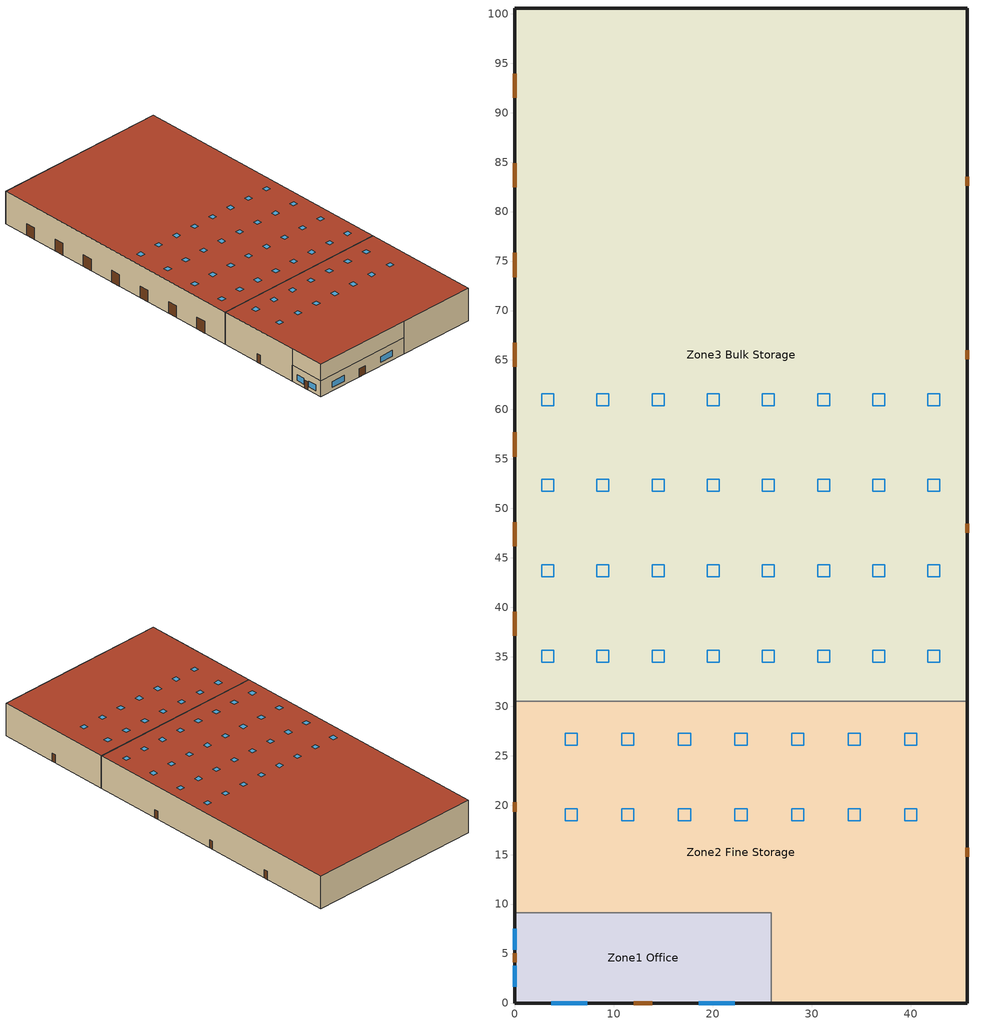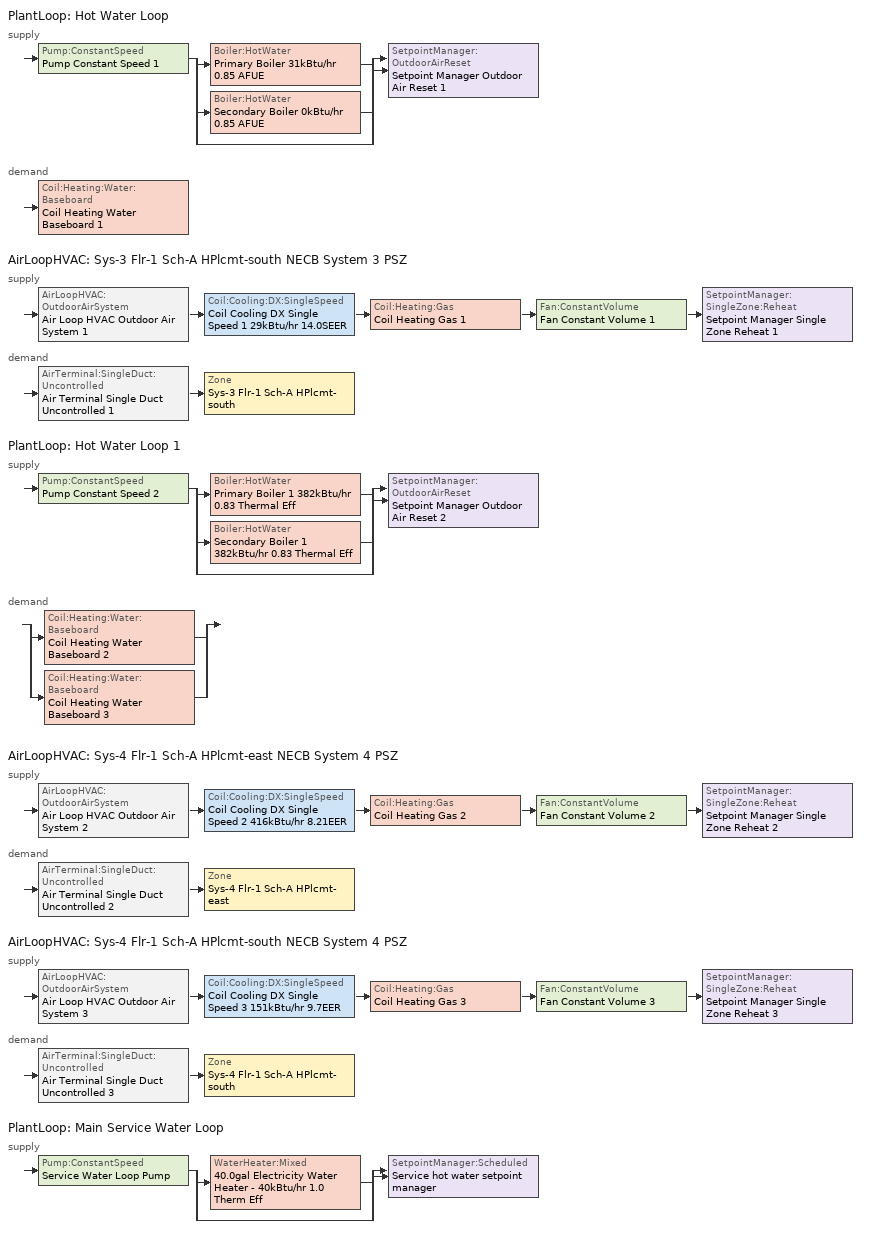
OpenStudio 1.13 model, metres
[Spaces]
Zone3 Bulk Storage
 floor ground: 45.72,100.58 45.72,30.48 0,30.48 0,100.58 z0
 wall outside: 45.72,30.48 45.72,100.58 0,100.58 0,30.48 z0:8.53
 wall to Zone2 Fine Storage: 45.72,30.48 0,30.48 z0:8.53
 door: 0,75.82 0,73.38 / 0,39.55 0,37.11 / 0,84.88 0,82.44 / 0,66.75 0,64.31 / 0,48.61 0,46.17 / 0,93.95 0,91.51 / 0,57.68 0,55.24 z0:3.05; 45.72,47.55 45.72,48.46 / 45.72,65.07 45.72,65.99 / 45.72,82.6 45.72,83.51 z0:2.13
 roof outside: 45.72,30.48 45.72,100.58 0,100.58 0,30.48 z8.53
 skylight: 37.4,51.71 37.4,52.93 36.18,52.93 36.18,51.71 z8.53; 9.51,51.71 9.51,52.93 8.29,52.93 8.29,51.71 z8.53; 42.97,60.35 42.97,61.57 41.76,61.57 41.76,60.35 z8.53; 20.66,34.44 20.66,35.66 19.44,35.66 19.44,34.44 z8.53; 42.97,43.08 42.97,44.3 41.76,44.3 41.76,43.08 z8.53; 26.24,51.71 26.24,52.93 25.02,52.93 25.02,51.71 z8.53; 20.66,43.08 20.66,44.3 19.44,44.3 19.44,43.08 z8.53; 31.82,34.44 31.82,35.66 30.6,35.66 30.6,34.44 z8.53; 31.82,60.35 31.82,61.57 30.6,61.57 30.6,60.35 z8.53; 26.24,34.44 26.24,35.66 25.02,35.66 25.02,34.44 z8.53; 15.09,34.44 15.09,35.66 13.87,35.66 13.87,34.44 z8.53; 9.51,34.44 9.51,35.66 8.29,35.66 8.29,34.44 z8.53; 37.4,34.44 37.4,35.66 36.18,35.66 36.18,34.44 z8.53; 15.09,51.71 15.09,52.93 13.87,52.93 13.87,51.71 z8.53; 31.82,43.08 31.82,44.3 30.6,44.3 30.6,43.08 z8.53; 37.4,60.35 37.4,61.57 36.18,61.57 36.18,60.35 z8.53; 42.97,51.71 42.97,52.93 41.76,52.93 41.76,51.71 z8.53; 42.97,34.44 42.97,35.66 41.76,35.66 41.76,34.44 z8.53; 20.66,60.35 20.66,61.57 19.44,61.57 19.44,60.35 z8.53; 26.24,43.08 26.24,44.3 25.02,44.3 25.02,43.08 z8.53; 3.93,51.71 3.93,52.93 2.71,52.93 2.71,51.71 z8.53; 9.51,43.08 9.51,44.3 8.29,44.3 8.29,43.08 z8.53; 9.51,60.35 9.51,61.57 8.29,61.57 8.29,60.35 z8.53; 3.93,43.08 3.93,44.3 2.71,44.3 2.71,43.08 z8.53; 3.93,34.44 3.93,35.66 2.71,35.66 2.71,34.44 z8.53; 20.66,51.71 20.66,52.93 19.44,52.93 19.44,51.71 z8.53; 15.09,43.08 15.09,44.3 13.87,44.3 13.87,43.08 z8.53; 37.4,43.08 37.4,44.3 36.18,44.3 36.18,43.08 z8.53; 31.82,51.71 31.82,52.93 30.6,52.93 30.6,51.71 z8.53; 3.93,60.35 3.93,61.57 2.71,61.57 2.71,60.35 z8.53; 15.09,60.35 15.09,61.57 13.87,61.57 13.87,60.35 z8.53; 26.24,60.35 26.24,61.57 25.02,61.57 25.02,60.35 z8.53
Zone2 Fine Storage
 floor to Zone1 Office: 0,0 0,9.14 25.91,9.14 25.91,0 z4.27
 floor ground: 45.72,30.48 45.72,0 25.91,0 25.91,9.14 0,9.14 0,30.48 z0
 wall outside: 0,30.48 0,9.14 / 25.91,0 45.72,0 45.72,30.48 z0:8.53; 0,9.14 0,0 25.91,0 z4.27:8.53
 wall to Zone1 Office: 0,9.14 25.91,9.14 25.91,0 z0:4.27
 door: 0,20.27 0,19.35 / 45.72,14.78 45.72,15.7 z0:2.13
 roof outside: 45.72,0 45.72,30.48 0,30.48 0,0 z8.53
 skylight: 40.61,26.06 40.61,27.28 39.4,27.28 39.4,26.06 z8.53; 17.75,26.06 17.75,27.28 16.54,27.28 16.54,26.06 z8.53; 17.75,18.44 17.75,19.66 16.54,19.66 16.54,18.44 z8.53; 40.61,18.44 40.61,19.66 39.4,19.66 39.4,18.44 z8.53; 6.32,26.06 6.32,27.28 5.11,27.28 5.11,26.06 z8.53; 12.04,26.06 12.04,27.28 10.82,27.28 10.82,26.06 z8.53; 23.47,18.44 23.47,19.66 22.25,19.66 22.25,18.44 z8.53; 6.32,18.44 6.32,19.66 5.11,19.66 5.11,18.44 z8.53; 29.18,26.06 29.18,27.28 27.97,27.28 27.97,26.06 z8.53; 23.47,26.06 23.47,27.28 22.25,27.28 22.25,26.06 z8.53; 29.18,18.44 29.18,19.66 27.97,19.66 27.97,18.44 z8.53; 34.9,26.06 34.9,27.28 33.68,27.28 33.68,26.06 z8.53; 12.04,18.44 12.04,19.66 10.82,19.66 10.82,18.44 z8.53; 34.9,18.44 34.9,19.66 33.68,19.66 33.68,18.44 z8.53
Zone1 Office
 floor ground: 25.91,9.14 25.91,0 0,0 0,9.14 z0
 wall outside: 0,9.14 0,0 25.91,0 z0:4.27
 window: 0,7.52 0,5.39 / 18.59,0 22.25,0 / 3.66,0 7.31,0 / 0,3.76 0,1.62 z0.91:2.44
 door: 12.04,0 13.87,0 / 0,5.03 0,4.11 z0:2.13
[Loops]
PlantLoop 'Hot Water Loop'
 supply: Pump:ConstantSpeed 'Pump Constant Speed 1' > split
  | Boiler:HotWater 'Primary Boiler 31kBtu/hr 0.85 AFUE'
  | Boiler:HotWater 'Secondary Boiler 0kBtu/hr 0.85 AFUE'
  | bypass
  join > SetpointManager:OutdoorAirReset 'Setpoint Manager Outdoor Air Reset 1'
 demand: Coil:Heating:Water:Baseboard 'Coil Heating Water Baseboard 1'
AirLoopHVAC 'Sys-3 Flr-1 Sch-A HPlcmt-south NECB System 3 PSZ'
 supply: AirLoopHVAC:OutdoorAirSystem 'Air Loop HVAC Outdoor Air System 1' > Coil:Cooling:DX:SingleSpeed 'Coil Cooling DX Single Speed 1 29kBtu/hr 14.0SEER' > Coil:Heating:Gas 'Coil Heating Gas 1' > Fan:ConstantVolume 'Fan Constant Volume 1' > SetpointManager:SingleZone:Reheat 'Setpoint Manager Single Zone Reheat 1'
 demand: AirTerminal:SingleDuct:Uncontrolled 'Air Terminal Single Duct Uncontrolled 1' > Zone 'Sys-3 Flr-1 Sch-A HPlcmt-south'
PlantLoop 'Hot Water Loop 1'
 supply: Pump:ConstantSpeed 'Pump Constant Speed 2' > split
  | Boiler:HotWater 'Primary Boiler 1 382kBtu/hr 0.83 Thermal Eff'
  | Boiler:HotWater 'Secondary Boiler 1 382kBtu/hr 0.83 Thermal Eff'
  | bypass
  join > SetpointManager:OutdoorAirReset 'Setpoint Manager Outdoor Air Reset 2'
 demand: split
  | Coil:Heating:Water:Baseboard 'Coil Heating Water Baseboard 2'
  | Coil:Heating:Water:Baseboard 'Coil Heating Water Baseboard 3'
AirLoopHVAC 'Sys-4 Flr-1 Sch-A HPlcmt-east NECB System 4 PSZ'
 supply: AirLoopHVAC:OutdoorAirSystem 'Air Loop HVAC Outdoor Air System 2' > Coil:Cooling:DX:SingleSpeed 'Coil Cooling DX Single Speed 2 416kBtu/hr 8.21EER' > Coil:Heating:Gas 'Coil Heating Gas 2' > Fan:ConstantVolume 'Fan Constant Volume 2' > SetpointManager:SingleZone:Reheat 'Setpoint Manager Single Zone Reheat 2'
 demand: AirTerminal:SingleDuct:Uncontrolled 'Air Terminal Single Duct Uncontrolled 2' > Zone 'Sys-4 Flr-1 Sch-A HPlcmt-east'
AirLoopHVAC 'Sys-4 Flr-1 Sch-A HPlcmt-south NECB System 4 PSZ'
 supply: AirLoopHVAC:OutdoorAirSystem 'Air Loop HVAC Outdoor Air System 3' > Coil:Cooling:DX:SingleSpeed 'Coil Cooling DX Single Speed 3 151kBtu/hr 9.7EER' > Coil:Heating:Gas 'Coil Heating Gas 3' > Fan:ConstantVolume 'Fan Constant Volume 3' > SetpointManager:SingleZone:Reheat 'Setpoint Manager Single Zone Reheat 3'
 demand: AirTerminal:SingleDuct:Uncontrolled 'Air Terminal Single Duct Uncontrolled 3' > Zone 'Sys-4 Flr-1 Sch-A HPlcmt-south'
PlantLoop 'Main Service Water Loop'
 supply: Pump:ConstantSpeed 'Service Water Loop Pump' > split
  | WaterHeater:Mixed '40.0gal Electricity Water Heater - 40kBtu/hr 1.0 Therm Eff'
  | bypass
  join > SetpointManager:Scheduled 'Service hot water setpoint manager'
[ClimateZones]
Climate Zone Institution Name 1=ASHRAE; Climate Zone Document Name 1=ANSI/ASHRAE Standard 169; Climate Zone Document Year 1=2006; Climate Zone Institution Name 2=CEC; Climate Zone Document Name 2=California Climate Zone Descriptions; Climate Zone Document Year 2=1995
[Building]
NECB 2011-Warehouse-NECB HDD Method-CAN_ON_Toronto.716240_CWEC.epw created: 2016-11-24 16:45:51 +0000: Default Construction Set=NECB 2011 - Warehouse - NECB HDD Method; Standards Building Type=Warehouse
[Site]
Toronto Int'l_ON_CAN: Latitude {deg}=43.67; Longitude {deg}=-79.63; Time Zone {hr}=-5; Elevation {m}=173; Terrain=City
[Site:GroundTemperature:BuildingSurface]
19.527, 19.502, 19.536, 19.598, 20.002, 21.64, 22.225, 22.375, 21.449, 20.121, 19.802, 19.633
[Site:WaterMainsTemperature]
Calculation Method=Correlation; Annual Average Outdoor Air Temperature {C}=7.35833; Maximum Difference In Monthly Average Outdoor Air Temperatures {deltaC}=26.6
[SizingPeriod:DesignDay] Barometric Pressure {Pa}=99264; Sky Clearness=0; Rain Indicator=0; Snow Indicator=0; Day of Month=21; Daylight Saving Time Indicator=0; Humidity Indicating Type=Wetbulb; Dry-Bulb Temperature Range Modifier Type=DefaultMultipliers
Name | Maximum Dry-Bulb Temperature {C} | Daily Dry-Bulb Temperature Range {deltaC} | Humidity Indicating Conditions at Maximum Dry-Bulb | Wind Speed {m/s} | Wind Direction {deg} | Month | Day Type | Solar Model Indicator | ASHRAE Taub | ASHRAE Taud
Toronto Int'l Ann Htg 99.6% Condns DB | -18.8 | 0 | -18.8 | 4.3 | 340 | 1 | WinterDesignDay | ASHRAEClearSky
Toronto Int'l Ann Clg .4% Condns DB=>MWB | 31.2 | 10.2 | 22.2 | 5.8 | 270 | 7 | SummerDesignDay | ASHRAETau | 0.473 | 1.952
[Material:NoMass] Thermal Absorptance=0.9; Solar Absorptance=0.7
Name | Roughness | Thermal Resistance {m2-K/W} | Visible Absorptance
CP02 CARPET PAD | VeryRough | 0.21648 | 0.8
Typical Insulation R-13.06 | Smooth | 2.2993 | 0.7
Typical Carpet Pad | Smooth | 0.21648 | 0.8
Typical Insulation R-10.11 | Smooth | 1.78074 | 0.7
Typical Insulation R-19.63 | Smooth | 3.4567 | 0.7
Typical Insulation R-0.58 | Smooth | 0.101875 | 0.7
Typical Insulation R-1.15 | Smooth | 0.202527 | 0.7
[Material]
Name | Roughness | Thickness {m} | Conductivity {W/m-K} | Density {kg/m3} | Specific Heat {J/kg-K} | Thermal Absorptance | Solar Absorptance | Visible Absorptance
100mm Normalweight concrete floor | MediumSmooth | 0.1016 | 2.31 | 2322 | 832
G01 13mm gypsum board | Smooth | 0.0127 | 0.16 | 800 | 1090 | 0.9 | 0.7 | 0.5
4 in. Normalweight Concrete Floor | MediumRough | 0.1016 | 2.31 | 2322 | 832 | 0.9 | 0.7 | 0.7
1IN Stucco | Smooth | 0.0253 | 0.6918 | 1858 | 837 | 0.9 | 0.7 | 0.92
8IN CONCRETE HW RefBldg | Rough | 0.2032 | 1.311 | 2240 | 836.8 | 0.9 | 0.7 | 0.7
1/2IN Gypsum | Smooth | 0.0127 | 0.16 | 784.9 | 830 | 0.9 | 0.4 | 0.4
Metal Roof Surface; F08 Metal surface | Smooth | 0.0008 | 45.28 | 7824 | 500 | 0.9 | 0.7 | 0.7
6 in. Normalweight Concrete Floor | MediumRough | 0.1524 | 2.31 | 2322 | 832 | 0.9 | 0.7 | 0.7
G05 25mm wood | MediumSmooth | 0.0254 | 0.15 | 608 | 1630 | 0.9 | 0.5 | 0.5
[Construction]
Typical Insulated Exterior Mass Floor R-15.63: Typical Insulation R-13.06, 4 in. Normalweight Concrete Floor, Typical Carpet Pad
Typical Insulated Exterior Mass Wall R-12.5: 1IN Stucco, 8IN CONCRETE HW RefBldg, Typical Insulation R-10.11, 1/2IN Gypsum
Typical Insulated Metal Building Roof R-20.41: Metal Roof Surface, Typical Insulation R-19.63
Typical Interior Floor: 100mm Normalweight concrete floor, CP02 CARPET PAD
Typical Interior Wall: G01 13mm gypsum board, G01 13mm gypsum board
Typical Interior Ceiling: CP02 CARPET PAD, 100mm Normalweight concrete floor
Typical Insulated Carpeted 6in Slab Floor: 6 in. Normalweight Concrete Floor, Typical Carpet Pad
U 0.55 SHGC 0.31 Dbl Ref-D Tint 6mm/6mm Air: REF D TINT 6MM, AIR 6MM, CLEAR 6MM
Typical Insulated Metal Door R-1.43: F08 Metal surface, Typical Insulation R-0.58
U 0.35 SHGC 0.35 Dbl LoE (e2-.1) Tint 6mm/13mm Air: LoE TINT 6MM, AIR 13MM, CLEAR 6MM
Typical Overhead Door R-2.0: Typical Insulation R-1.15
U 0.48 SHGC 0.40 Dbl Ref-D Clr 6mm/13mm: REF D CLEAR 6MM, AIR 13MM, CLEAR 6MM
Typical Interior Window: Clear 3mm
Typical Interior Door; Typical Interior Partition: G05 25mm wood
[DefaultConstructionSet]
NECB 2011 - Warehouse - NECB HDD Method: Default Exterior Surface Constructions=Default Surface Constructions 1; Default Interior Surface Constructions=Default Surface Constructions 2; Default Ground Contact Surface Constructions=Default Surface Constructions 3; Default Exterior SubSurface Constructions=Default Sub Surface Constructions 1; Default Interior SubSurface Constructions=Default Sub Surface Constructions 2; Interior Partition Construction=Typical Interior Partition
[DefaultSurfaceConstructions]
Name | Floor Construction | Wall Construction | Roof Ceiling Construction
Default Surface Constructions 1 | Typical Insulated Exterior Mass Floor R-15.63 | Typical Insulated Exterior Mass Wall R-12.5 | Typical Insulated Metal Building Roof R-20.41
Default Surface Constructions 2 | Typical Interior Floor | Typical Interior Wall | Typical Interior Ceiling
Default Surface Constructions 3 | Typical Insulated Carpeted 6in Slab Floor | Typical Insulated Carpeted 6in Slab Floor | Typical Insulated Carpeted 6in Slab Floor
[DefaultSubSurfaceConstructions]
Name | Fixed Window Construction | Operable Window Construction | Door Construction | Glass Door Construction | Overhead Door Construction | Skylight Construction | Tubular Daylight Dome Construction | Tubular Daylight Diffuser Construction
Default Sub Surface Constructions 1 | U 0.55 SHGC 0.31 Dbl Ref-D Tint 6mm/6mm Air | U 0.55 SHGC 0.31 Dbl Ref-D Tint 6mm/6mm Air | Typical Insulated Metal Door R-1.43 | U 0.35 SHGC 0.35 Dbl LoE (e2-.1) Tint 6mm/13mm Air | Typical Overhead Door R-2.0 | U 0.48 SHGC 0.40 Dbl Ref-D Clr 6mm/13mm | Typical Interior Window | Typical Interior Window
Default Sub Surface Constructions 2 | Typical Interior Window | Typical Interior Window | Typical Interior Door
[WindowMaterial:Glazing] Optical Data Type=SpectralAverage; Infrared Transmittance at Normal Incidence=0; Front Side Infrared Hemispherical Emissivity=0.84; Conductivity {W/m-K}=0.9; Dirt Correction Factor for Solar and Visible Transmittance=1; Solar Diffusing=No
Name | Thickness {m} | Solar Transmittance at Normal Incidence | Front Side Solar Reflectance at Normal Incidence | Back Side Solar Reflectance at Normal Incidence | Visible Transmittance at Normal Incidence | Front Side Visible Reflectance at Normal Incidence | Back Side Visible Reflectance at Normal Incidence | Back Side Infrared Hemispherical Emissivity
REF D TINT 6MM | 0.006 | 0.3 | 0.14 | 0.36 | 0.25 | 0.18 | 0.45 | 0.82
CLEAR 6MM | 0.006 | 0.775 | 0.071 | 0.071 | 0.881 | 0.08 | 0.08 | 0.84
LoE TINT 6MM | 0.006 | 0.36 | 0.093 | 0.2 | 0.5 | 0.035 | 0.054 | 0.1
REF D CLEAR 6MM | 0.006 | 0.429 | 0.308 | 0.379 | 0.334 | 0.453 | 0.505 | 0.82
Clear 3mm | 0.003 | 0.837 | 0.075 | 0.075 | 0.898 | 0.081 | 0.081 | 0.84
[WindowMaterial:Gas] Gas Type=Air
Name | Thickness {m}
AIR 6MM | 0.0063
AIR 13MM | 0.0127
[Space] Building Story=Building Story 1; Part of Total Floor Area=Yes
Name | Space Type | Thermal Zone
Zone3 Bulk Storage | Space Function Warehouse - med/blk | Sys-4 Flr-1 Sch-A HPlcmt-east
Zone2 Fine Storage | Space Function Warehouse - fine | Sys-4 Flr-1 Sch-A HPlcmt-south
Zone1 Office | Space Function Office - enclosed | Sys-3 Flr-1 Sch-A HPlcmt-south
[SpaceType] Standards Building Type=Space Function
Name | Default Schedule Set | Design Specification Outdoor Air Object | Standards Space Type
Space Function Warehouse - med/blk | Space Function Warehouse - med/blk Schedule Set | Space Function Warehouse - med/blk Ventilation | Warehouse - med/blk
Space Function Warehouse - fine | Space Function Warehouse - fine Schedule Set | Space Function Warehouse - fine Ventilation | Warehouse - fine
Space Function Office - enclosed | Space Function Office - enclosed Schedule Set | Space Function Office - enclosed Ventilation | Office - enclosed
[People:Definition] Number of People Calculation Method=People/Area; Fraction Radiant=0.3
Name | People per Space Floor Area {person/m2}
Space Function Office - enclosed People Definition | 0.0500522
Space Function Warehouse - fine People Definition | 0.0200209
Space Function Warehouse - med/blk People Definition | 0.0100104
[People] Work Efficiency Schedule=Work Efficiency Schedule; Clothing Insulation Schedule=Clothing Schedule; Air Velocity Schedule=Air Velocity Schedule
Name | People Definition | Space or SpaceType
Space Function Office - enclosed People | Space Function Office - enclosed People Definition | Space Function Office - enclosed
Space Function Warehouse - fine People | Space Function Warehouse - fine People Definition | Space Function Warehouse - fine
Space Function Warehouse - med/blk People | Space Function Warehouse - med/blk People Definition | Space Function Warehouse - med/blk
[Lights:Definition] Design Level Calculation Method=Watts/Area; Fraction Radiant=0.5; Fraction Visible=0.2
Name | Watts per Space Floor Area {W/m2}
Space Function Office - enclosed Lights Definition | 11.8999
Space Function Warehouse - fine Lights Definition | 10.1999
Space Function Warehouse - med/blk Lights Definition | 6.39995
[Lights]
Name | Lights Definition | Space or SpaceType
Space Function Office - enclosed Lights | Space Function Office - enclosed Lights Definition | Space Function Office - enclosed
Space Function Warehouse - fine Lights | Space Function Warehouse - fine Lights Definition | Space Function Warehouse - fine
Space Function Warehouse - med/blk Lights | Space Function Warehouse - med/blk Lights Definition | Space Function Warehouse - med/blk
[ElectricEquipment:Definition] Design Level Calculation Method=Watts/Area; Fraction Radiant=0.5
Name | Watts per Space Floor Area {W/m2}
Space Function Office - enclosed Elec Equip Definition | 7.49994
Space Function Warehouse - fine Elec Equip Definition; Space Function Warehouse - med/blk Elec Equip Definition | 0.999992
[ElectricEquipment]
Name | Electric Equipment Definition | Space or SpaceType
Space Function Office - enclosed Elec Equip | Space Function Office - enclosed Elec Equip Definition | Space Function Office - enclosed
Space Function Warehouse - fine Elec Equip | Space Function Warehouse - fine Elec Equip Definition | Space Function Warehouse - fine
Space Function Warehouse - med/blk Elec Equip | Space Function Warehouse - med/blk Elec Equip Definition | Space Function Warehouse - med/blk
[DesignSpecification:OutdoorAir] Outdoor Air Method=Sum
Name | Outdoor Air Flow per Floor Area {m3/s-m2}
Space Function Office - enclosed Ventilation | 0.0004318
Space Function Warehouse - fine Ventilation; Space Function Warehouse - med/blk Ventilation | 0.0003048
[DefaultScheduleSet] Number of People Schedule=NECB-A-Occupancy; People Activity Level Schedule=NECB-Activity; Lighting Schedule=NECB-A-Lighting; Electric Equipment Schedule=NECB-A-Electric-Equipment; Infiltration Schedule=Always On
Space Function Office - enclosed Schedule Set; Space Function Warehouse - fine Schedule Set; Space Function Warehouse - med/blk Schedule Set
[ThermostatSetpoint:DualSetpoint] Heating Setpoint Temperature Schedule=NECB-A-Thermostat Setpoint-Heating; Cooling Setpoint Temperature Schedule=NECB-A-Thermostat Setpoint-Cooling
Space Function Office - enclosed Thermostat 2; Space Function Warehouse - med/blk Thermostat 2; Space Function Warehouse - fine Thermostat 2
[SpaceInfiltration:DesignFlowRate] Schedule=Always On Discrete; Design Flow Rate Calculation Method=Flow/ExteriorArea; Flow per Exterior Surface Area {m3/s-m2}=0.00025; Constant Term Coefficient=0; Temperature Term Coefficient=0; Velocity Term Coefficient=0.224; Velocity Squared Term Coefficient=0
Name | Space or SpaceType
Zone1 Office Infiltration | Zone1 Office
Zone2 Fine Storage Infiltration | Zone2 Fine Storage
Zone3 Bulk Storage Infiltration | Zone3 Bulk Storage
[BuildingStory]
Building Story 1: Nominal Z Coordinate {m}=0
[ThermalZone] Use Ideal Air Loads=No
Name | Thermostat
Sys-3 Flr-1 Sch-A HPlcmt-south | Space Function Office - enclosed Thermostat 2
Sys-4 Flr-1 Sch-A HPlcmt-east | Space Function Warehouse - med/blk Thermostat 2
Sys-4 Flr-1 Sch-A HPlcmt-south | Space Function Warehouse - fine Thermostat 2
[Sizing:Zone] Zone Cooling Design Supply Air Temperature Input Method=SupplyAirTemperature; Zone Cooling Design Supply Air Temperature {C}=13; Zone Cooling Design Supply Air Temperature Difference {deltaC}=11.11; Zone Heating Design Supply Air Temperature Input Method=SupplyAirTemperature; Zone Heating Design Supply Air Temperature {C}=43; Zone Heating Design Supply Air Temperature Difference {deltaC}=11.11; Zone Cooling Design Supply Air Humidity Ratio {kg-H2O/kg-air}=0.0085; Zone Heating Design Supply Air Humidity Ratio {kg-H2O/kg-air}=0.008; Zone Heating Sizing Factor=1.3; Zone Cooling Sizing Factor=1.1; Cooling Design Air Flow Method=DesignDay; Heating Design Air Flow Method=DesignDay; Account for Dedicated Outdoor Air System=No; Dedicated Outdoor Air System Control Strategy=NeutralSupplyAir; Dedicated Outdoor Air Low Setpoint Temperature for Design {C}=autosize; Dedicated Outdoor Air High Setpoint Temperature for Design {C}=autosize
Sys-3 Flr-1 Sch-A HPlcmt-south; Sys-4 Flr-1 Sch-A HPlcmt-east; Sys-4 Flr-1 Sch-A HPlcmt-south
[Zone equipment]
Sys-3 Flr-1 Sch-A HPlcmt-south: Air Terminal Single Duct Uncontrolled 1, Zone HVAC Baseboard Convective Water 1
Sys-4 Flr-1 Sch-A HPlcmt-east: Air Terminal Single Duct Uncontrolled 2, Zone HVAC Baseboard Convective Water 2
Sys-4 Flr-1 Sch-A HPlcmt-south: Air Terminal Single Duct Uncontrolled 3, Zone HVAC Baseboard Convective Water 3
[PlantLoop] Plant Loop Volume {m3}=Autocalculate; Load Distribution Scheme=Optimal
Name | Fluid Type | Maximum Loop Temperature {C} | Minimum Loop Temperature {C}
Hot Water Loop; Hot Water Loop 1 | Water
Main Service Water Loop |  | 60 | 10
[Sizing:Plant] Loop Type=Heating; Sizing Option=NonCoincident; Zone Timesteps in Averaging Window=1; Coincident Sizing Factor Mode=None
Name | Design Loop Exit Temperature {C} | Loop Design Temperature Difference {deltaC}
Hot Water Loop; Hot Water Loop 1 | 82 | 16
Main Service Water Loop | 60 | 5
[Pump:ConstantSpeed] Rated Flow Rate {m3/s}=autosize; Rated Power Consumption {W}=autosize; Fraction of Motor Inefficiencies to Fluid Stream=0; Pump Control Type=Intermittent
Name | Rated Pump Head {Pa} | Motor Efficiency
Pump Constant Speed 1 | 179352 | 0.7
Pump Constant Speed 2 | 179352 | 0.865
Service Water Loop Pump | 0.001 | 1
[Boiler:HotWater] Fuel Type=NaturalGas; Water Outlet Upper Temperature Limit {C}=99; Boiler Flow Mode=ConstantFlow; Parasitic Electric Load {W}=0; Sizing Factor=1
Name | Nominal Capacity {W} | Nominal Thermal Efficiency | Normalized Boiler Efficiency Curve
Primary Boiler 31kBtu/hr 0.85 AFUE | 9009.58 | 0.85 | BOILER-EFFFPLR-NECB2011
Secondary Boiler 0kBtu/hr 0.85 AFUE | 0.001 | 0.85 | BOILER-EFFFPLR-NECB2011 2
Primary Boiler 1 382kBtu/hr 0.83 Thermal Eff | 111965 | 0.83 | BOILER-EFFFPLR-NECB2011 1
Secondary Boiler 1 382kBtu/hr 0.83 Thermal Eff | 111965 | 0.83 | BOILER-EFFFPLR-NECB2011 3
[SetpointManager:OutdoorAirReset] Control Variable=Temperature; Setpoint at Outdoor Low Temperature {C}=82; Outdoor Low Temperature {C}=-16; Setpoint at Outdoor High Temperature {C}=60; Outdoor High Temperature {C}=0
Setpoint Manager Outdoor Air Reset 1; Setpoint Manager Outdoor Air Reset 2
[AirLoopHVAC] Design Supply Air Flow Rate {m3/s}=AutoSize
Name | Availability Schedule | Availability Manager
Sys-3 Flr-1 Sch-A HPlcmt-south NECB System 3 PSZ | Sys-3 Flr-1 Sch-A HPlcmt-south NECB System 3 PSZ Occ Sch | Availability Manager Night Cycle 1
Sys-4 Flr-1 Sch-A HPlcmt-east NECB System 4 PSZ | Sys-4 Flr-1 Sch-A HPlcmt-east NECB System 4 PSZ Occ Sch | Availability Manager Night Cycle 2
Sys-4 Flr-1 Sch-A HPlcmt-south NECB System 4 PSZ | Sys-4 Flr-1 Sch-A HPlcmt-south NECB System 4 PSZ Occ Sch | Availability Manager Night Cycle 3
[Sizing:System] Type of Load to Size On=Sensible; Design Outdoor Air Flow Rate {m3/s}=Autosize; Minimum System Air Flow Ratio=1; Preheat Design Temperature {C}=7; Preheat Design Humidity Ratio {kg-H2O/kg-Air}=0.008; Precool Design Temperature {C}=13; Precool Design Humidity Ratio {kg-H2O/kg-Air}=0.008; Central Cooling Design Supply Air Temperature {C}=13; Central Heating Design Supply Air Temperature {C}=43; Sizing Option=NonCoincident; 100% Outdoor Air in Cooling=No; 100% Outdoor Air in Heating=No; Central Cooling Design Supply Air Humidity Ratio {kg-H2O/kg-Air}=0.0085; Central Heating Design Supply Air Humidity Ratio {kg-H2O/kg-Air}=0.008; Cooling Design Air Flow Method=DesignDay; Cooling Design Air Flow Rate {m3/s}=0; Heating Design Air Flow Method=DesignDay; Heating Design Air Flow Rate {m3/s}=0; System Outdoor Air Method=ZoneSum; Zone Maximum Outdoor Air Fraction=1; Cooling Supply Air Flow Rate Per Floor Area {m3/s-m2}=0.00996765; Cooling Fraction of Autosized Cooling Supply Air Flow Rate=1; Cooling Supply Air Flow Rate Per Unit Cooling Capacity {m3/s-W}=3.94755e-05; Heating Supply Air Flow Rate Per Floor Area {m3/s-m2}=0.00996765; Heating Fraction of Autosized Heating Supply Air Flow Rate=1; Heating Fraction of Autosized Cooling Supply Air Flow Rate=1; Heating Supply Air Flow Rate Per Unit Heating Capacity {m3/s-W}=3.15882e-05; Cooling Design Capacity Method=CoolingDesignCapacity; Cooling Design Capacity {W}=autosize; Cooling Design Capacity Per Floor Area {W/m2}=234.7; Fraction of Autosized Cooling Design Capacity=1; Heating Design Capacity Method=HeatingDesignCapacity; Heating Design Capacity {W}=autosize; Heating Design Capacity Per Floor Area {W/m2}=157; Fraction of Autosized Heating Design Capacity=1; Central Cooling Capacity Control Method=OnOff
Sys-3 Flr-1 Sch-A HPlcmt-south NECB System 3 PSZ; Sys-4 Flr-1 Sch-A HPlcmt-east NECB System 4 PSZ; Sys-4 Flr-1 Sch-A HPlcmt-south NECB System 4 PSZ
[Fan:ConstantVolume] Availability Schedule=Always On Discrete; Fan Efficiency=0.39975; Pressure Rise {Pa}=640; Maximum Flow Rate {m3/s}=AutoSize; Motor Efficiency=0.615
Fan Constant Volume 1; Fan Constant Volume 2; Fan Constant Volume 3
[Coil:Heating:Gas] Availability Schedule=Always On Discrete; Gas Burner Efficiency=0.8; Nominal Capacity {W}=AutoSize; Parasitic Electric Load {W}=0; Parasitic Gas Load {W}=0
Coil Heating Gas 1; Coil Heating Gas 2; Coil Heating Gas 3
[Coil:Cooling:DX:SingleSpeed] Availability Schedule=Always On Discrete; Rated Total Cooling Capacity {W}=autosize; Rated Sensible Heat Ratio=autosize; Rated Air Flow Rate {m3/s}=autosize; Rated Evaporator Fan Power Per Volume Flow Rate {W/(m3/s)}=773.3; Condenser Type=AirCooled; Evaporative Condenser Effectiveness=0; Evaporative Condenser Air Flow Rate {m3/s}=Autosize; Evaporative Condenser Pump Rated Power Consumption {W}=Autosize; Crankcase Heater Capacity {W}=0; Maximum Outdoor Dry-Bulb Temperature for Crankcase Heater Operation {C}=0; Basin Heater Capacity {W/K}=0; Basin Heater Setpoint Temperature {C}=10
Name | Rated COP {W/W} | Total Cooling Capacity Function of Temperature Curve | Total Cooling Capacity Function of Flow Fraction Curve | Energy Input Ratio Function of Temperature Curve | Energy Input Ratio Function of Flow Fraction Curve | Part Load Fraction Correlation Curve
Coil Cooling DX Single Speed 1 29kBtu/hr 14.0SEER | 3.8248 | DXCOOL-NECB2011-REF-CAPFT | DXCOOL-NECB2011-REF-CAPFFLOW | DXCOOL-NECB2011-REF-COOLEIRFT | DXCOOL-NECB2011-REF-COOLEIRFFLOW | DXCOOL-NECB2011-REF-COOLPLFFPLR
Coil Cooling DX Single Speed 2 416kBtu/hr 8.21EER | 3.04301 | DXCOOL-NECB2011-REF-CAPFT 1 | DXCOOL-NECB2011-REF-CAPFFLOW 1 | DXCOOL-NECB2011-REF-COOLEIRFT 1 | DXCOOL-NECB2011-REF-COOLEIRFFLOW 1 | DXCOOL-NECB2011-REF-COOLPLFFPLR 1
Coil Cooling DX Single Speed 3 151kBtu/hr 9.7EER | 3.39355 | DXCOOL-NECB2011-REF-CAPFT 2 | DXCOOL-NECB2011-REF-CAPFFLOW 2 | DXCOOL-NECB2011-REF-COOLEIRFT 2 | DXCOOL-NECB2011-REF-COOLEIRFFLOW 2 | DXCOOL-NECB2011-REF-COOLPLFFPLR 2
[Controller:OutdoorAir] Minimum Outdoor Air Flow Rate {m3/s}=Autosize; Maximum Outdoor Air Flow Rate {m3/s}=Autosize; Economizer Control Action Type=ModulateFlow; Lockout Type=NoLockout; Minimum Limit Type=FixedMinimum; High Humidity Control=No; Heat Recovery Bypass Control Type=BypassWhenWithinEconomizerLimits
Name | Economizer Control Type | Economizer Maximum Limit Dry-Bulb Temperature {C} | Economizer Maximum Limit Enthalpy {J/kg} | Economizer Minimum Limit Dry-Bulb Temperature {C} | Minimum Outdoor Air Schedule | Controller Mechanical Ventilation
Controller Outdoor Air 1 | NoEconomizer | 28 | 64000 | -100 | Sys-3 Flr-1 Sch-A HPlcmt-south NECB System 3 PSZ Occ Sch | Controller Mechanical Ventilation 1
Controller Outdoor Air 2 | DifferentialEnthalpy |  |  |  | Sys-4 Flr-1 Sch-A HPlcmt-east NECB System 4 PSZ Occ Sch | Controller Mechanical Ventilation 2
Controller Outdoor Air 3 | DifferentialEnthalpy |  |  |  | Sys-4 Flr-1 Sch-A HPlcmt-south NECB System 4 PSZ Occ Sch | Controller Mechanical Ventilation 3
[Controller:MechanicalVentilation] Availability Schedule=Always On Discrete; System Outdoor Air Method=ZoneSum
Controller Mechanical Ventilation 1; Controller Mechanical Ventilation 2; Controller Mechanical Ventilation 3
[AirLoopHVAC:OutdoorAirSystem]
Name | Controller
Air Loop HVAC Outdoor Air System 1 | Controller Outdoor Air 1
Air Loop HVAC Outdoor Air System 2 | Controller Outdoor Air 2
Air Loop HVAC Outdoor Air System 3 | Controller Outdoor Air 3
[SetpointManager:SingleZone:Reheat]
Name | Minimum Supply Air Temperature {C} | Maximum Supply Air Temperature {C} | Control Zone
Setpoint Manager Single Zone Reheat 1 | 12.8 | 13 | Sys-3 Flr-1 Sch-A HPlcmt-south
Setpoint Manager Single Zone Reheat 2 | 13 | 99 | Sys-4 Flr-1 Sch-A HPlcmt-east
Setpoint Manager Single Zone Reheat 3 | 13 | 99 | Sys-4 Flr-1 Sch-A HPlcmt-south
[AirTerminal:SingleDuct:Uncontrolled] Availability Schedule=Always On Discrete; Maximum Air Flow Rate {m3/s}=AutoSize
Air Terminal Single Duct Uncontrolled 1; Air Terminal Single Duct Uncontrolled 2; Air Terminal Single Duct Uncontrolled 3
[Coil:Heating:Water:Baseboard] Heating Design Capacity Method=HeatingDesignCapacity; Heating Design Capacity {W}=autosize; Heating Design Capacity Per Floor Area {W/m2}=0; Fraction of Autosized Heating Design Capacity=0.8
Coil Heating Water Baseboard 1; Coil Heating Water Baseboard 2; Coil Heating Water Baseboard 3
[ZoneHVAC:Baseboard:Convective:Water] Availability Schedule=Always On Discrete
Name | Heating Coil
Zone HVAC Baseboard Convective Water 1 | Coil Heating Water Baseboard 1
Zone HVAC Baseboard Convective Water 2 | Coil Heating Water Baseboard 2
Zone HVAC Baseboard Convective Water 3 | Coil Heating Water Baseboard 3
[SetpointManager:Scheduled]
Service hot water setpoint manager: Control Variable=Temperature; Schedule=Service Water Loop Temp - 140F
[WaterHeater:Mixed]
40.0gal Electricity Water Heater - 40kBtu/hr 1.0 Therm Eff: Tank Volume {m3}=0.151416; Setpoint Temperature Schedule=Service Water Loop Temp - 140F; Deadband Temperature Difference {deltaC}=2; Maximum Temperature Limit {C}=82.2222; Heater Control Type=Cycle; Heater Maximum Capacity {W}=11722.8; Heater Fuel Type=Electricity; Heater Thermal Efficiency=1; Off Cycle Parasitic Fuel Consumption Rate {W}=570.999; Off Cycle Parasitic Fuel Type=Electricity; Off Cycle Parasitic Heat Fraction to Tank=0.8; On Cycle Parasitic Fuel Consumption Rate {W}=570.999; On Cycle Parasitic Fuel Type=Electricity; On Cycle Parasitic Heat Fraction to Tank=0; Ambient Temperature Indicator=Schedule; Ambient Temperature Schedule=Water Heater Ambient Temp Schedule - 70F; Off Cycle Loss Coefficient to Ambient Temperature {W/K}=1.80728; On Cycle Loss Coefficient to Ambient Temperature {W/K}=1.80728; Use Side Effectiveness=1; Source Side Effectiveness=1; Use Side Design Flow Rate {m3/s}=autosize; Source Side Design Flow Rate {m3/s}=autosize; Indirect Water Heating Recovery Time {hr}=1.5
[AvailabilityManager:NightCycle] Control Type=CycleOnAny; Thermostat Tolerance {deltaC}=1; Cycling Run Time {s}=3600
Availability Manager Night Cycle 1; Availability Manager Night Cycle 2; Availability Manager Night Cycle 3
[Schedule:Ruleset]
Name | Default Day Schedule | Summer Design Day Schedule | Winter Design Day Schedule
Clothing Schedule | Clothing Schedule Default Winter Clothes
Air Velocity Schedule | Air Velocity Schedule Default
Work Efficiency Schedule | Work Efficiency Schedule Default
NECB-A-Occupancy | NECB-A-Occupancy Default
NECB-Activity | NECB-Activity Default | NECB-Activity Summer Design Day | NECB-Activity Winter Design Day
NECB-A-Lighting | NECB-A-Lighting Default
NECB-A-Electric-Equipment | NECB-A-Electric-Equipment Default
Always On | Always On Default
NECB-A-Thermostat Setpoint-Heating | NECB-A-Thermostat Setpoint-Heating Default
NECB-A-Thermostat Setpoint-Cooling | NECB-A-Thermostat Setpoint-Cooling Default
Service Water Loop Temp - 140F | Service Water Loop Temp - 140F Default
Water Heater Ambient Temp Schedule - 70F | Water Heater Ambient Temp Schedule - 70F Default
Sys-3 Flr-1 Sch-A HPlcmt-south NECB System 3 PSZ Occ Sch | Sys-3 Flr-1 Sch-A HPlcmt-south NECB System 3 PSZ Occ Sch Default | Sys-3 Flr-1 Sch-A HPlcmt-south NECB System 3 PSZ Occ Sch Summer Design Day | Sys-3 Flr-1 Sch-A HPlcmt-south NECB System 3 PSZ Occ Sch Winter Design Day
Sys-4 Flr-1 Sch-A HPlcmt-east NECB System 4 PSZ Occ Sch | Sys-4 Flr-1 Sch-A HPlcmt-east NECB System 4 PSZ Occ Sch Default | Sys-4 Flr-1 Sch-A HPlcmt-east NECB System 4 PSZ Occ Sch Summer Design Day | Sys-4 Flr-1 Sch-A HPlcmt-east NECB System 4 PSZ Occ Sch Winter Design Day
Sys-4 Flr-1 Sch-A HPlcmt-south NECB System 4 PSZ Occ Sch | Sys-4 Flr-1 Sch-A HPlcmt-south NECB System 4 PSZ Occ Sch Default | Sys-4 Flr-1 Sch-A HPlcmt-south NECB System 4 PSZ Occ Sch Summer Design Day | Sys-4 Flr-1 Sch-A HPlcmt-south NECB System 4 PSZ Occ Sch Winter Design Day
[Schedule:Day]
Clothing Schedule Default Winter Clothes; Always On Default; Sys-3 Flr-1 Sch-A HPlcmt-south NECB System 3 PSZ Occ Sch Default; Sys-3 Flr-1 Sch-A HPlcmt-south NECB System 3 PSZ Occ Sch Winter Design Day; Sys-3 Flr-1 Sch-A HPlcmt-south NECB System 3 PSZ Occ Sch Summer Design Day; Sys-4 Flr-1 Sch-A HPlcmt-east NECB System 4 PSZ Occ Sch Default; Sys-4 Flr-1 Sch-A HPlcmt-east NECB System 4 PSZ Occ Sch Winter Design Day; Sys-4 Flr-1 Sch-A HPlcmt-east NECB System 4 PSZ Occ Sch Summer Design Day; Sys-4 Flr-1 Sch-A HPlcmt-south NECB System 4 PSZ Occ Sch Default; Sys-4 Flr-1 Sch-A HPlcmt-south NECB System 4 PSZ Occ Sch Winter Design Day; Sys-4 Flr-1 Sch-A HPlcmt-south NECB System 4 PSZ Occ Sch Summer Design Day: 24, 0, 1
Clothing Schedule Summer Clothes: 24, 0, 0.5
Air Velocity Schedule Default; NECB-A-Electric-Equipment Sat Day; NECB-A-Electric-Equipment Sun|Hol Day: 24, 0, 0.2
Work Efficiency Schedule Default; NECB-A-Occupancy Sat Day; NECB-A-Occupancy Sun|Hol Day; Sys-3 Flr-1 Sch-A HPlcmt-south NECB System 3 PSZ Occ Sch Saturday; Sys-3 Flr-1 Sch-A HPlcmt-south NECB System 3 PSZ Occ Sch Sunday; Sys-4 Flr-1 Sch-A HPlcmt-east NECB System 4 PSZ Occ Sch Saturday; Sys-4 Flr-1 Sch-A HPlcmt-east NECB System 4 PSZ Occ Sch Sunday; Sys-4 Flr-1 Sch-A HPlcmt-south NECB System 4 PSZ Occ Sch Saturday; Sys-4 Flr-1 Sch-A HPlcmt-south NECB System 4 PSZ Occ Sch Sunday: 24, 0, 0
NECB-A-Occupancy Default; NECB-A-Occupancy Default|Wkdy Day: 7, 0, 0, 8, 0, 0.1, 9, 0, 0.7, 12, 0, 0.9, 14, 0, 0.5, 17, 0, 0.9, 18, 0, 0.7, 19, 0, 0.3, 23, 0, 0.1, 24, 0, 0
NECB-Activity Default; NECB-Activity Winter Design Day; NECB-Activity Summer Design Day: 24, 0, 130
NECB-A-Lighting Default; NECB-A-Lighting Default|Wkdy Day: 7, 0, 0.05, 8, 0, 0.3, 9, 0, 0.8, 17, 0, 0.9, 18, 0, 0.8, 19, 0, 0.5, 21, 0, 0.3, 23, 0, 0.1, 24, 0, 0.05
NECB-A-Lighting Sat Day; NECB-A-Lighting Sun|Hol Day: 24, 0, 0.05
NECB-A-Electric-Equipment Default; NECB-A-Electric-Equipment Default|Wkdy Day: 7, 0, 0.2, 8, 0, 0.3, 9, 0, 0.8, 18, 0, 0.9, 19, 0, 0.5, 21, 0, 0.3, 24, 0, 0.2
NECB-A-Thermostat Setpoint-Heating Default; NECB-A-Thermostat Setpoint-Heating Default|Wkdy Day: 6, 0, 18, 7, 0, 20, 21, 0, 22, 24, 0, 18
NECB-A-Thermostat Setpoint-Heating Sat Day; NECB-A-Thermostat Setpoint-Heating Sun|Hol Day: 24, 0, 18
NECB-A-Thermostat Setpoint-Cooling Default; NECB-A-Thermostat Setpoint-Cooling Default|Wkdy Day: 6, 0, 35, 21, 0, 24, 24, 0, 35
NECB-A-Thermostat Setpoint-Cooling Sat Day; NECB-A-Thermostat Setpoint-Cooling Sun|Hol Day: 24, 0, 35
Service Water Loop Temp - 140F Default: 24, 0, 60
Water Heater Ambient Temp Schedule - 70F Default: 24, 0, 21.1111
Sys-3 Flr-1 Sch-A HPlcmt-south NECB System 3 PSZ Occ Sch Monday; Sys-3 Flr-1 Sch-A HPlcmt-south NECB System 3 PSZ Occ Sch Tuesday; Sys-3 Flr-1 Sch-A HPlcmt-south NECB System 3 PSZ Occ Sch Wednesday; Sys-3 Flr-1 Sch-A HPlcmt-south NECB System 3 PSZ Occ Sch Thursday; Sys-3 Flr-1 Sch-A HPlcmt-south NECB System 3 PSZ Occ Sch Friday; Sys-4 Flr-1 Sch-A HPlcmt-east NECB System 4 PSZ Occ Sch Monday; Sys-4 Flr-1 Sch-A HPlcmt-east NECB System 4 PSZ Occ Sch Tuesday; Sys-4 Flr-1 Sch-A HPlcmt-east NECB System 4 PSZ Occ Sch Wednesday; Sys-4 Flr-1 Sch-A HPlcmt-east NECB System 4 PSZ Occ Sch Thursday; Sys-4 Flr-1 Sch-A HPlcmt-east NECB System 4 PSZ Occ Sch Friday; Sys-4 Flr-1 Sch-A HPlcmt-south NECB System 4 PSZ Occ Sch Monday; Sys-4 Flr-1 Sch-A HPlcmt-south NECB System 4 PSZ Occ Sch Tuesday; Sys-4 Flr-1 Sch-A HPlcmt-south NECB System 4 PSZ Occ Sch Wednesday; Sys-4 Flr-1 Sch-A HPlcmt-south NECB System 4 PSZ Occ Sch Thursday; Sys-4 Flr-1 Sch-A HPlcmt-south NECB System 4 PSZ Occ Sch Friday: 8, 0, 0, 19, 0, 1, 24, 0, 0
[Schedule:Rule] Date Specification Type=DateRange; Start Day=1
Name | Schedule Ruleset | Rule Order | Day Schedule | Start Month | End Month | End Day | Apply Monday | Apply Tuesday | Apply Wednesday | Apply Thursday | Apply Friday | Apply Saturday | Apply Sunday
Schedule Rule 1 | Clothing Schedule | 0 | Clothing Schedule Summer Clothes | 5 | 9 | 30
Schedule Rule 2 | NECB-A-Occupancy | 2 | NECB-A-Occupancy Default|Wkdy Day | 1 | 12 | 31 | Yes | Yes | Yes | Yes | Yes
Schedule Rule 3 | NECB-A-Occupancy | 1 | NECB-A-Occupancy Sat Day | 1 | 12 | 31 |  |  |  |  |  | Yes
Schedule Rule 4 | NECB-A-Occupancy | 0 | NECB-A-Occupancy Sun|Hol Day | 1 | 12 | 31 |  |  |  |  |  |  | Yes
Schedule Rule 5 | NECB-A-Lighting | 2 | NECB-A-Lighting Default|Wkdy Day | 1 | 12 | 31 | Yes | Yes | Yes | Yes | Yes
Schedule Rule 6 | NECB-A-Lighting | 1 | NECB-A-Lighting Sat Day | 1 | 12 | 31 |  |  |  |  |  | Yes
Schedule Rule 7 | NECB-A-Lighting | 0 | NECB-A-Lighting Sun|Hol Day | 1 | 12 | 31 |  |  |  |  |  |  | Yes
Schedule Rule 8 | NECB-A-Electric-Equipment | 2 | NECB-A-Electric-Equipment Default|Wkdy Day | 1 | 12 | 31 | Yes | Yes | Yes | Yes | Yes
Schedule Rule 9 | NECB-A-Electric-Equipment | 1 | NECB-A-Electric-Equipment Sat Day | 1 | 12 | 31 |  |  |  |  |  | Yes
Schedule Rule 10 | NECB-A-Electric-Equipment | 0 | NECB-A-Electric-Equipment Sun|Hol Day | 1 | 12 | 31 |  |  |  |  |  |  | Yes
Schedule Rule 11 | NECB-A-Thermostat Setpoint-Heating | 2 | NECB-A-Thermostat Setpoint-Heating Default|Wkdy Day | 1 | 12 | 31 | Yes | Yes | Yes | Yes | Yes
Schedule Rule 12 | NECB-A-Thermostat Setpoint-Heating | 1 | NECB-A-Thermostat Setpoint-Heating Sat Day | 1 | 12 | 31 |  |  |  |  |  | Yes
Schedule Rule 13 | NECB-A-Thermostat Setpoint-Heating | 0 | NECB-A-Thermostat Setpoint-Heating Sun|Hol Day | 1 | 12 | 31 |  |  |  |  |  |  | Yes
Schedule Rule 14 | NECB-A-Thermostat Setpoint-Cooling | 2 | NECB-A-Thermostat Setpoint-Cooling Default|Wkdy Day | 1 | 12 | 31 | Yes | Yes | Yes | Yes | Yes
Schedule Rule 15 | NECB-A-Thermostat Setpoint-Cooling | 1 | NECB-A-Thermostat Setpoint-Cooling Sat Day | 1 | 12 | 31 |  |  |  |  |  | Yes
Schedule Rule 16 | NECB-A-Thermostat Setpoint-Cooling | 0 | NECB-A-Thermostat Setpoint-Cooling Sun|Hol Day | 1 | 12 | 31 |  |  |  |  |  |  | Yes
Sys-3 Flr-1 Sch-A HPlcmt-south NECB System 3 PSZ Occ Sch Monday Rule | Sys-3 Flr-1 Sch-A HPlcmt-south NECB System 3 PSZ Occ Sch | 6 | Sys-3 Flr-1 Sch-A HPlcmt-south NECB System 3 PSZ Occ Sch Monday | 1 | 12 | 25 | Yes
Sys-3 Flr-1 Sch-A HPlcmt-south NECB System 3 PSZ Occ Sch Tuesday Rule | Sys-3 Flr-1 Sch-A HPlcmt-south NECB System 3 PSZ Occ Sch | 5 | Sys-3 Flr-1 Sch-A HPlcmt-south NECB System 3 PSZ Occ Sch Tuesday | 1 | 12 | 26 |  | Yes
Sys-3 Flr-1 Sch-A HPlcmt-south NECB System 3 PSZ Occ Sch Wednesday Rule | Sys-3 Flr-1 Sch-A HPlcmt-south NECB System 3 PSZ Occ Sch | 4 | Sys-3 Flr-1 Sch-A HPlcmt-south NECB System 3 PSZ Occ Sch Wednesday | 1 | 12 | 27 |  |  | Yes
Sys-3 Flr-1 Sch-A HPlcmt-south NECB System 3 PSZ Occ Sch Thursday Rule | Sys-3 Flr-1 Sch-A HPlcmt-south NECB System 3 PSZ Occ Sch | 3 | Sys-3 Flr-1 Sch-A HPlcmt-south NECB System 3 PSZ Occ Sch Thursday | 1 | 12 | 28 |  |  |  | Yes
Sys-3 Flr-1 Sch-A HPlcmt-south NECB System 3 PSZ Occ Sch Friday Rule | Sys-3 Flr-1 Sch-A HPlcmt-south NECB System 3 PSZ Occ Sch | 2 | Sys-3 Flr-1 Sch-A HPlcmt-south NECB System 3 PSZ Occ Sch Friday | 1 | 12 | 29 |  |  |  |  | Yes
Sys-3 Flr-1 Sch-A HPlcmt-south NECB System 3 PSZ Occ Sch Saturday Rule | Sys-3 Flr-1 Sch-A HPlcmt-south NECB System 3 PSZ Occ Sch | 1 | Sys-3 Flr-1 Sch-A HPlcmt-south NECB System 3 PSZ Occ Sch Saturday | 1 | 12 | 30 |  |  |  |  |  | Yes
Sys-3 Flr-1 Sch-A HPlcmt-south NECB System 3 PSZ Occ Sch Sunday Rule | Sys-3 Flr-1 Sch-A HPlcmt-south NECB System 3 PSZ Occ Sch | 0 | Sys-3 Flr-1 Sch-A HPlcmt-south NECB System 3 PSZ Occ Sch Sunday | 1 | 12 | 31 |  |  |  |  |  |  | Yes
Sys-4 Flr-1 Sch-A HPlcmt-east NECB System 4 PSZ Occ Sch Monday Rule | Sys-4 Flr-1 Sch-A HPlcmt-east NECB System 4 PSZ Occ Sch | 6 | Sys-4 Flr-1 Sch-A HPlcmt-east NECB System 4 PSZ Occ Sch Monday | 1 | 12 | 25 | Yes
Sys-4 Flr-1 Sch-A HPlcmt-east NECB System 4 PSZ Occ Sch Tuesday Rule | Sys-4 Flr-1 Sch-A HPlcmt-east NECB System 4 PSZ Occ Sch | 5 | Sys-4 Flr-1 Sch-A HPlcmt-east NECB System 4 PSZ Occ Sch Tuesday | 1 | 12 | 26 |  | Yes
Sys-4 Flr-1 Sch-A HPlcmt-east NECB System 4 PSZ Occ Sch Wednesday Rule | Sys-4 Flr-1 Sch-A HPlcmt-east NECB System 4 PSZ Occ Sch | 4 | Sys-4 Flr-1 Sch-A HPlcmt-east NECB System 4 PSZ Occ Sch Wednesday | 1 | 12 | 27 |  |  | Yes
Sys-4 Flr-1 Sch-A HPlcmt-east NECB System 4 PSZ Occ Sch Thursday Rule | Sys-4 Flr-1 Sch-A HPlcmt-east NECB System 4 PSZ Occ Sch | 3 | Sys-4 Flr-1 Sch-A HPlcmt-east NECB System 4 PSZ Occ Sch Thursday | 1 | 12 | 28 |  |  |  | Yes
Sys-4 Flr-1 Sch-A HPlcmt-east NECB System 4 PSZ Occ Sch Friday Rule | Sys-4 Flr-1 Sch-A HPlcmt-east NECB System 4 PSZ Occ Sch | 2 | Sys-4 Flr-1 Sch-A HPlcmt-east NECB System 4 PSZ Occ Sch Friday | 1 | 12 | 29 |  |  |  |  | Yes
Sys-4 Flr-1 Sch-A HPlcmt-east NECB System 4 PSZ Occ Sch Saturday Rule | Sys-4 Flr-1 Sch-A HPlcmt-east NECB System 4 PSZ Occ Sch | 1 | Sys-4 Flr-1 Sch-A HPlcmt-east NECB System 4 PSZ Occ Sch Saturday | 1 | 12 | 30 |  |  |  |  |  | Yes
Sys-4 Flr-1 Sch-A HPlcmt-east NECB System 4 PSZ Occ Sch Sunday Rule | Sys-4 Flr-1 Sch-A HPlcmt-east NECB System 4 PSZ Occ Sch | 0 | Sys-4 Flr-1 Sch-A HPlcmt-east NECB System 4 PSZ Occ Sch Sunday | 1 | 12 | 31 |  |  |  |  |  |  | Yes
Sys-4 Flr-1 Sch-A HPlcmt-south NECB System 4 PSZ Occ Sch Monday Rule | Sys-4 Flr-1 Sch-A HPlcmt-south NECB System 4 PSZ Occ Sch | 6 | Sys-4 Flr-1 Sch-A HPlcmt-south NECB System 4 PSZ Occ Sch Monday | 1 | 12 | 25 | Yes
Sys-4 Flr-1 Sch-A HPlcmt-south NECB System 4 PSZ Occ Sch Tuesday Rule | Sys-4 Flr-1 Sch-A HPlcmt-south NECB System 4 PSZ Occ Sch | 5 | Sys-4 Flr-1 Sch-A HPlcmt-south NECB System 4 PSZ Occ Sch Tuesday | 1 | 12 | 26 |  | Yes
Sys-4 Flr-1 Sch-A HPlcmt-south NECB System 4 PSZ Occ Sch Wednesday Rule | Sys-4 Flr-1 Sch-A HPlcmt-south NECB System 4 PSZ Occ Sch | 4 | Sys-4 Flr-1 Sch-A HPlcmt-south NECB System 4 PSZ Occ Sch Wednesday | 1 | 12 | 27 |  |  | Yes
Sys-4 Flr-1 Sch-A HPlcmt-south NECB System 4 PSZ Occ Sch Thursday Rule | Sys-4 Flr-1 Sch-A HPlcmt-south NECB System 4 PSZ Occ Sch | 3 | Sys-4 Flr-1 Sch-A HPlcmt-south NECB System 4 PSZ Occ Sch Thursday | 1 | 12 | 28 |  |  |  | Yes
Sys-4 Flr-1 Sch-A HPlcmt-south NECB System 4 PSZ Occ Sch Friday Rule | Sys-4 Flr-1 Sch-A HPlcmt-south NECB System 4 PSZ Occ Sch | 2 | Sys-4 Flr-1 Sch-A HPlcmt-south NECB System 4 PSZ Occ Sch Friday | 1 | 12 | 29 |  |  |  |  | Yes
Sys-4 Flr-1 Sch-A HPlcmt-south NECB System 4 PSZ Occ Sch Saturday Rule | Sys-4 Flr-1 Sch-A HPlcmt-south NECB System 4 PSZ Occ Sch | 1 | Sys-4 Flr-1 Sch-A HPlcmt-south NECB System 4 PSZ Occ Sch Saturday | 1 | 12 | 30 |  |  |  |  |  | Yes
Sys-4 Flr-1 Sch-A HPlcmt-south NECB System 4 PSZ Occ Sch Sunday Rule | Sys-4 Flr-1 Sch-A HPlcmt-south NECB System 4 PSZ Occ Sch | 0 | Sys-4 Flr-1 Sch-A HPlcmt-south NECB System 4 PSZ Occ Sch Sunday | 1 | 12 | 31 |  |  |  |  |  |  | Yes
[Schedule:Constant]
Always On Discrete: Value=1
[Curve:Biquadratic] Minimum Value of x=13; Maximum Value of x=24; Minimum Value of y=24; Maximum Value of y=46
Name | Coefficient1 Constant | Coefficient2 x | Coefficient3 x**2 | Coefficient4 y | Coefficient5 y**2 | Coefficient6 x*y
DXCOOL-NECB2011-REF-CAPFT; DXCOOL-NECB2011-REF-CAPFT 1; DXCOOL-NECB2011-REF-CAPFT 2 | 0.867905 | 0.0142459 | 0.00055436 | -0.0075575 | 3.3e-05 | -0.0001918
DXCOOL-NECB2011-REF-COOLEIRFT; DXCOOL-NECB2011-REF-COOLEIRFT 1; DXCOOL-NECB2011-REF-COOLEIRFT 2 | 0.116936 | 0.0284933 | -0.0004112 | 0.0214108 | 0.00016103 | -0.0006791
[Curve:Quadratic] Coefficient1 Constant=1; Coefficient2 x=0; Coefficient3 x**2=0; Minimum Value of x=0; Maximum Value of x=1
DXCOOL-NECB2011-REF-CAPFFLOW; DXCOOL-NECB2011-REF-COOLEIRFFLOW; DXCOOL-NECB2011-REF-CAPFFLOW 1; DXCOOL-NECB2011-REF-COOLEIRFFLOW 1; DXCOOL-NECB2011-REF-CAPFFLOW 2; DXCOOL-NECB2011-REF-COOLEIRFFLOW 2
[Curve:Cubic] Maximum Value of x=1
Name | Coefficient1 Constant | Coefficient2 x | Coefficient3 x**2 | Coefficient4 x**3 | Minimum Value of x
DXCOOL-NECB2011-REF-COOLPLFFPLR; DXCOOL-NECB2011-REF-COOLPLFFPLR 1; DXCOOL-NECB2011-REF-COOLPLFFPLR 2 | 0.0277 | 4.9151 | -8.184 | 4.2702 | 0.7
BOILER-EFFFPLR-NECB2011; BOILER-EFFFPLR-NECB2011 1; BOILER-EFFFPLR-NECB2011 2; BOILER-EFFFPLR-NECB2011 3 | 0.2901 | 2.6664 | -3.764 | 1.82 | 0
